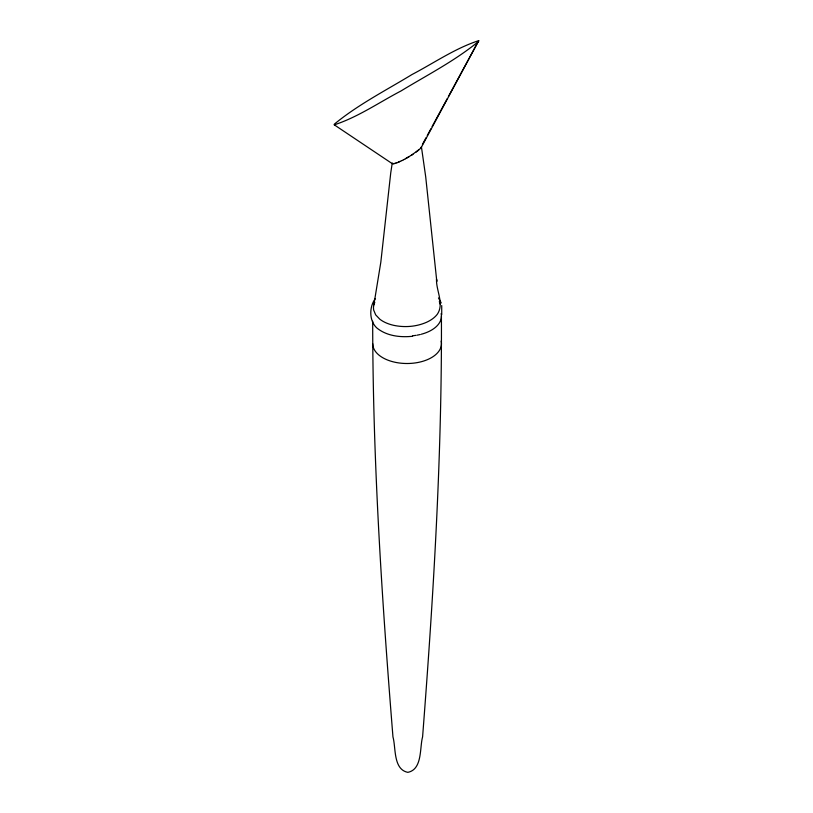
<?xml version="1.0" encoding="UTF-8"?>
<svg xmlns="http://www.w3.org/2000/svg" width="813" height="813" viewBox="0 0 813 813"><rect width="100%" height="100%" fill="white"/><g stroke="black" fill="none" stroke-linecap="round" stroke-linejoin="round"><path stroke-width="1.22" d="M421.073 147.824L421.419 146.838L425.707 176.848L436.805 281.389L436.51 279.194C436.022 290.566 444.437 303.666 437.384 314.143A36.087 20.843 0 0 1 426.52 322.304C416.144 326.826 404.325 327.68 393.309 325.251A31.402 18.14 0 0 1 379.854 319.235L375.677 314.855L373.624 309.946L373.452 307.385L380.819 262.223L390.738 172.915L392.242 163.047L393.533 163.769M392.394 163.748L334.275 124.836L334.377 124.115C358.096 104.592 385.85 90.436 412.028 74.511C434.01 63.008 455.107 48.323 478.725 40.65L421.368 147.285M373.838 304.824L374.793 302.304M422.425 144.409L426.053 137.712M427.262 135.486L430.9 128.789M432.11 126.554L447.241 98.668M448.451 96.432L478.725 40.65M375.403 298.554C369.102 306.674 368.939 320.84 376.876 328.005C386.744 336.043 400.342 337.578 412.618 336.267M420.534 148.474L421.073 147.773M478.623 41.372C454.904 60.894 427.15 75.05 400.972 90.985C378.99 102.479 357.893 117.163 334.275 124.836M420.534 148.423L411.175 155.456M418.766 150.07L416.175 152.061M412.953 154.267L405.494 158.748M409.315 156.533L403.604 159.755M401.774 160.669L403.604 159.704M396.896 162.824L401.774 160.618M398.39 162.173L400.026 161.452M396.896 162.773L393.533 163.82M394.457 163.576L395.585 163.25M438.481 297.934L441.225 302.924M439.325 301.552L440.067 304.062M372.689 321.247C372.74 460.026 381.825 598.663 392.964 736.934C396.022 747.614 393.045 769.433 407.841 772.35C422.618 769.403 419.579 747.594 422.587 736.913C433.39 596.955 442.048 456.632 441.418 316.196M441.723 305.546L441.723 314.783M441.164 341.074A34.37 19.807 -0.1 0 1 409.346 363.462A34.37 19.807 -0.1 0 1 372.73 343.726M441.124 313.605A34.37 19.807 -0.1 0 1 421.236 334.255M420.199 334.509A34.37 19.807 -0.1 0 1 417.028 335.169M415.941 335.352A34.37 19.807 -0.1 0 1 412.648 335.759"/></g></svg>
